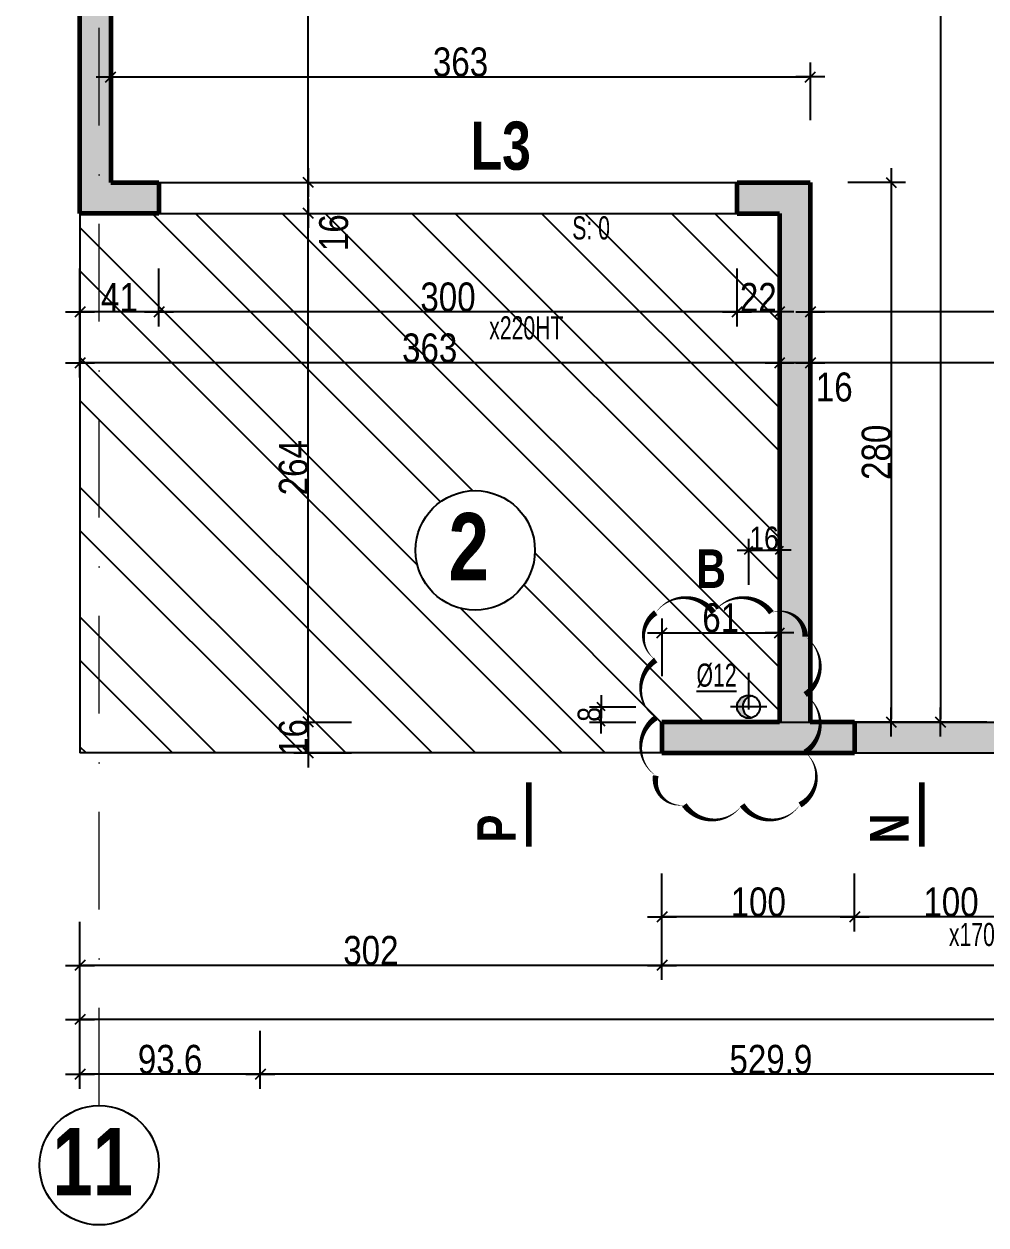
# Model space of a CAD drawing. Header units: millimetres. Extents: x 9051 to 35021, y -32652 to 0.
# Drawn here: x 28946 to 29445, y -32204 to -31581 of the extents above; entities that cross this region are included whole.
import ezdxf
from ezdxf.enums import TextEntityAlignment as Align

# ---------------------------------------------------------------- set-up
doc = ezdxf.new("R2010")
doc.units = ezdxf.units.MM
doc.linetypes.add('CACHEX2', pattern=[19.05, 12.7, -6.35])
doc.linetypes.add('TIRETPTX2', pattern=[50.8, 25.4, -12.7, 0, -12.7])
for name, color, linetype in [('01_cote_gen', 4, 'Continuous'), ('01_linteaux', 2, 'Continuous'), ('01_murs_sup', 2, 'CACHEX2'), ('01_poch_BN', 9, 'Continuous'), ('01_poch_murs', 253, 'Continuous'), ('01_poch_poteaux', 250, 'Continuous'), ('01_resv', 32, 'Continuous'), ('01_texte', 230, 'Continuous'), ('AA_COTES', 2, 'Continuous')]:
    doc.layers.add(name, color=color, linetype=linetype)
doc.layers.add('01_murs_coup', color=5, linetype='Continuous', lineweight=60)
doc.layers.add('01_tram_axes', color=2, linetype='TIRETPTX2', lineweight=9)
doc.styles.add('ARIAL NA', font='ARIALN.TTF')
doc.styles.add('impact', font='impact.ttf')
doc.styles.add('STYLE2', font='ARIALN.TTF')
doc.dimstyles.new('JB50', dxfattribs={"dimscale": 0.1, "dimtxt": 150, "dimasz": 15, "dimexe": 0.1, "dimexo": 0.1, "dimgap": 0.09, "dimtad": 1, "dimdec": 1, "dimdsep": 46, "dimtxsty": 'STYLE2', "dimblk1": 'BOND_G', "dimblk2": 'BOND_D', "dimsah": 1, "dimcen": 1.5, "dimdle": 0.01, "dimse1": 1, "dimse2": 1, "dimclrd": 4, "dimclre": 2, "dimclrt": 6, "dimazin": 2, "dimtfac": 2.333333, "dimtdec": 1, "dimtix": 1, "dimtmove": 2, "dimatfit": 3, "dimldrblk": 'BOND_G', "dimfxl": 1, "dimtolj": 1, "dimtzin": 0, "dimarcsym": 0})
doc.dimstyles.new('JB50res', dxfattribs={"dimscale": 0.1, "dimtxt": 120, "dimasz": 12, "dimexe": 0.1, "dimexo": 0.1, "dimgap": 0.09, "dimtad": 1, "dimdec": 1, "dimdsep": 46, "dimtxsty": 'STYLE2', "dimblk1": 'BOND_G', "dimblk2": 'BOND_D', "dimsah": 1, "dimcen": 1.5, "dimdle": 0.01, "dimse1": 1, "dimse2": 1, "dimclrd": 4, "dimclre": 2, "dimclrt": 6, "dimazin": 2, "dimtfac": 2.333333, "dimtdec": 1, "dimtix": 1, "dimtmove": 2, "dimatfit": 3, "dimldrblk": 'BOND_G', "dimfxl": 1, "dimtolj": 1, "dimtzin": 0, "dimarcsym": 0})

# ---------------------------------------------------------------- blocks, each defined once
blk = doc.blocks.new('BOND_G')
at = {"layer": 'AA_COTES', "color": 0}
for p, q in [((0, -5), (0, 15)), ((5, 0), (-5, 0)), ((1.77, 1.77), (-1.77, -1.77))]:
    blk.add_line(p, q, dxfattribs=at)
blk = doc.blocks.new('BOND_D')
at = {"layer": 'AA_COTES', "color": 0}
for p, q in [((0, 5), (0, -15)), ((5, 0), (-5, 0)), ((-1.77, -1.77), (1.77, 1.77))]:
    blk.add_line(p, q, dxfattribs=at)
blk = doc.blocks.new('*D4275')
at = {"layer": '01_poch_poteaux', "color": 4, "lineweight": -2, "ltscale": 0.1, "transparency": 16777216}
blk.add_line((29245.32, -31942.03), (29245.32, -31936.43), dxfattribs=at)
at = {"layer": 'Defpoints', "color": 0, "ltscale": 0.1, "transparency": 16777216}
for p in [(29245.32, -31935.23), (29281.75, -31935.23), (29281.75, -31943.23)]:
    blk.add_point(p, dxfattribs=at)
at = {"layer": '01_poch_poteaux', "color": 4, "lineweight": -2, "ltscale": 0.1, "transparency": 16777216, "xscale": 1.2, "yscale": 1.2, "zscale": 1.2}
for name, p, rotation in [('BOND_D', (29245.32, -31935.23), 90), ('BOND_G', (29245.32, -31943.23), 270)]:
    blk.add_blockref(name, p, dxfattribs=dict(at, rotation=rotation))
at = {"layer": '01_poch_poteaux', "color": 6, "ltscale": 0.1, "transparency": 16777216, "insert": (29239.19, -31939.23), "char_height": 12, "attachment_point": 5, "rotation": 90, "style": 'STYLE2'}
blk.add_mtext('\\A1;8', dxfattribs=at)
blk = doc.blocks.new('*D3886')
at = {"layer": '01_poch_poteaux', "color": 4, "lineweight": -2, "ltscale": 0.1, "transparency": 16777216}
blk.add_line((29323.04, -31854.05), (29336.64, -31854.05), dxfattribs=at)
at = {"layer": 'Defpoints', "color": 0, "ltscale": 0.1, "transparency": 16777216}
for p in [(29337.84, -31854.05), (29321.84, -31868.46), (29337.84, -31868.46)]:
    blk.add_point(p, dxfattribs=at)
at = {"layer": '01_poch_poteaux', "color": 4, "lineweight": -2, "ltscale": 0.1, "transparency": 16777216, "xscale": 1.2, "yscale": 1.2, "zscale": 1.2, "rotation": 180}
blk.add_blockref('BOND_G', (29321.84, -31854.05), dxfattribs=at)
at = {"layer": '01_poch_poteaux', "color": 4, "lineweight": -2, "ltscale": 0.1, "transparency": 16777216, "xscale": 1.2, "yscale": 1.2, "zscale": 1.2}
blk.add_blockref('BOND_D', (29337.84, -31854.05), dxfattribs=at)
at = {"layer": '01_poch_poteaux', "color": 6, "ltscale": 0.1, "transparency": 16777216, "insert": (29329.84, -31847.92), "char_height": 12, "attachment_point": 5, "style": 'STYLE2'}
blk.add_mtext('\\A1;16', dxfattribs=at)
blk = doc.blocks.new('*D3916')
at = {"layer": '01_cote_gen', "color": 4, "lineweight": -2, "ltscale": 2, "transparency": 16777216}
blk.add_line((30055.34, -32069.46), (29278.34, -32069.46), dxfattribs=at)
at = {"layer": 'Defpoints', "color": 0, "ltscale": 2, "transparency": 16777216}
for p in [(29276.84, -31983.79), (30056.84, -31983.79), (29276.84, -32069.46)]:
    blk.add_point(p, dxfattribs=at)
at = {"layer": '01_cote_gen', "color": 4, "lineweight": -2, "ltscale": 2, "transparency": 16777216, "xscale": 1.5, "yscale": 1.5, "zscale": 1.5, "rotation": 180}
blk.add_blockref('BOND_D', (29276.84, -32069.46), dxfattribs=at)
at = {"layer": '01_cote_gen', "color": 4, "lineweight": -2, "ltscale": 2, "transparency": 16777216, "xscale": 1.5, "yscale": 1.5, "zscale": 1.5}
blk.add_blockref('BOND_G', (30056.84, -32069.46), dxfattribs=at)
at = {"layer": '01_cote_gen', "color": 6, "lineweight": 0, "ltscale": 2, "transparency": 16777216, "insert": (29639.86, -32061.8), "char_height": 15, "attachment_point": 5, "style": 'STYLE2'}
blk.add_mtext('\\A1;780', dxfattribs=at)
blk = doc.blocks.new('*D3917')
at = {"layer": '01_cote_gen', "color": 4, "lineweight": -2, "ltscale": 2, "transparency": 16777216}
blk.add_line((29275.34, -32069.46), (28976.34, -32069.46), dxfattribs=at)
at = {"layer": 'Defpoints', "color": 0, "ltscale": 2, "transparency": 16777216}
for p in [(28974.84, -31983.79), (29276.84, -31983.79), (28974.84, -32069.46)]:
    blk.add_point(p, dxfattribs=at)
at = {"layer": '01_cote_gen', "color": 4, "lineweight": -2, "ltscale": 2, "transparency": 16777216, "xscale": 1.5, "yscale": 1.5, "zscale": 1.5, "rotation": 180}
blk.add_blockref('BOND_D', (28974.84, -32069.46), dxfattribs=at)
at = {"layer": '01_cote_gen', "color": 4, "lineweight": -2, "ltscale": 2, "transparency": 16777216, "xscale": 1.5, "yscale": 1.5, "zscale": 1.5}
blk.add_blockref('BOND_G', (29276.84, -32069.46), dxfattribs=at)
at = {"layer": '01_cote_gen', "color": 6, "lineweight": 0, "ltscale": 2, "transparency": 16777216, "insert": (29125.84, -32061.8), "char_height": 15, "attachment_point": 5, "style": 'STYLE2'}
blk.add_mtext('\\A1;302', dxfattribs=at)
blk = doc.blocks.new('*D3918')
at = {"layer": '01_cote_gen', "color": 4, "lineweight": -2, "ltscale": 2, "transparency": 16777216}
blk.add_line((30357.34, -32097.56), (28976.34, -32097.56), dxfattribs=at)
at = {"layer": 'Defpoints', "color": 0, "ltscale": 2, "transparency": 16777216}
for p in [(28974.84, -32051.46), (30358.84, -32051.46), (28974.84, -32097.56)]:
    blk.add_point(p, dxfattribs=at)
at = {"layer": '01_cote_gen', "color": 4, "lineweight": -2, "ltscale": 2, "transparency": 16777216, "xscale": 1.5, "yscale": 1.5, "zscale": 1.5, "rotation": 180}
blk.add_blockref('BOND_D', (28974.84, -32097.56), dxfattribs=at)
at = {"layer": '01_cote_gen', "color": 4, "lineweight": -2, "ltscale": 2, "transparency": 16777216, "xscale": 1.5, "yscale": 1.5, "zscale": 1.5}
blk.add_blockref('BOND_G', (30358.84, -32097.56), dxfattribs=at)
at = {"layer": '01_cote_gen', "color": 6, "lineweight": 0, "ltscale": 2, "transparency": 16777216, "insert": (29666.84, -32089.9), "char_height": 15, "attachment_point": 5, "style": 'STYLE2'}
blk.add_mtext('\\A1;1384', dxfattribs=at)
blk = doc.blocks.new('*D4297')
at = {"layer": '01_cote_gen', "color": 4, "lineweight": -2, "ltscale": 2, "transparency": 16777216}
blk.add_line((29475.34, -32044.33), (29378.34, -32044.33), dxfattribs=at)
at = {"layer": 'Defpoints', "color": 0, "ltscale": 2, "transparency": 16777216}
for p in [(29376.84, -31959.23), (29476.84, -31959.23), (29376.84, -32044.33)]:
    blk.add_point(p, dxfattribs=at)
at = {"layer": '01_cote_gen', "color": 4, "lineweight": -2, "ltscale": 2, "transparency": 16777216, "xscale": 1.5, "yscale": 1.5, "zscale": 1.5, "rotation": 180}
blk.add_blockref('BOND_D', (29376.84, -32044.33), dxfattribs=at)
at = {"layer": '01_cote_gen', "color": 4, "lineweight": -2, "ltscale": 2, "transparency": 16777216, "xscale": 1.5, "yscale": 1.5, "zscale": 1.5}
blk.add_blockref('BOND_G', (29476.84, -32044.33), dxfattribs=at)
at = {"layer": '01_cote_gen', "color": 6, "lineweight": 0, "ltscale": 2, "transparency": 16777216, "insert": (29426.84, -32036.66), "char_height": 15, "attachment_point": 5, "style": 'STYLE2'}
blk.add_mtext('\\A1;100', dxfattribs=at)
blk = doc.blocks.new('*D4298')
at = {"layer": '01_cote_gen', "color": 4, "lineweight": -2, "ltscale": 2, "transparency": 16777216}
blk.add_line((29375.34, -32044.33), (29278.34, -32044.33), dxfattribs=at)
at = {"layer": 'Defpoints', "color": 0, "ltscale": 2, "transparency": 16777216}
for p in [(29276.84, -31959.23), (29376.84, -31959.23), (29276.84, -32044.33)]:
    blk.add_point(p, dxfattribs=at)
at = {"layer": '01_cote_gen', "color": 4, "lineweight": -2, "ltscale": 2, "transparency": 16777216, "xscale": 1.5, "yscale": 1.5, "zscale": 1.5, "rotation": 180}
blk.add_blockref('BOND_D', (29276.84, -32044.33), dxfattribs=at)
at = {"layer": '01_cote_gen', "color": 4, "lineweight": -2, "ltscale": 2, "transparency": 16777216, "xscale": 1.5, "yscale": 1.5, "zscale": 1.5}
blk.add_blockref('BOND_G', (29376.84, -32044.33), dxfattribs=at)
at = {"layer": '01_cote_gen', "color": 6, "lineweight": 0, "ltscale": 2, "transparency": 16777216, "insert": (29326.84, -32036.66), "char_height": 15, "attachment_point": 5, "style": 'STYLE2'}
blk.add_mtext('\\A1;100', dxfattribs=at)
blk = doc.blocks.new('*D3985')
at = {"layer": '01_cote_gen', "color": 4, "lineweight": -2, "ltscale": 0.1, "transparency": 16777216}
blk.add_line((28732.61, -31677.73), (28732.61, -30882.73), dxfattribs=at)
at = {"layer": 'Defpoints', "color": 0, "ltscale": 0.1, "transparency": 16777216}
for p in [(28732.61, -30881.23), (28950.77, -30881.23), (29083.46, -31679.23)]:
    blk.add_point(p, dxfattribs=at)
at = {"layer": '01_cote_gen', "color": 4, "lineweight": -2, "ltscale": 0.1, "transparency": 16777216, "xscale": 1.5, "yscale": 1.5, "zscale": 1.5}
for name, p, rotation in [('BOND_D', (28732.61, -30881.23), 90), ('BOND_G', (28732.61, -31679.23), 270)]:
    blk.add_blockref(name, p, dxfattribs=dict(at, rotation=rotation))
at = {"layer": '01_cote_gen', "color": 6, "ltscale": 0.1, "transparency": 16777216, "insert": (28724.94, -31280.23), "char_height": 15, "attachment_point": 5, "rotation": 90, "style": 'STYLE2'}
blk.add_mtext('\\A1;798', dxfattribs=at)
blk = doc.blocks.new('*D4042')
at = {"layer": '01_cote_gen', "color": 4, "lineweight": -2, "ltscale": 0.1, "transparency": 16777216}
blk.add_line((29977.34, -31756.86), (29355.34, -31756.86), dxfattribs=at)
at = {"layer": 'Defpoints', "color": 0, "ltscale": 0.1, "transparency": 16777216}
for p in [(29978.84, -31708.42), (29353.84, -31723.13), (29353.84, -31756.86)]:
    blk.add_point(p, dxfattribs=at)
at = {"layer": '01_cote_gen', "color": 4, "lineweight": -2, "ltscale": 0.1, "transparency": 16777216, "xscale": 1.5, "yscale": 1.5, "zscale": 1.5, "rotation": 180}
blk.add_blockref('BOND_D', (29353.84, -31756.86), dxfattribs=at)
at = {"layer": '01_cote_gen', "color": 4, "lineweight": -2, "ltscale": 0.1, "transparency": 16777216, "xscale": 1.5, "yscale": 1.5, "zscale": 1.5}
blk.add_blockref('BOND_G', (29978.84, -31756.86), dxfattribs=at)
at = {"layer": '01_cote_gen', "color": 6, "ltscale": 0.1, "transparency": 16777216, "insert": (29730.37, -31749.19), "char_height": 15, "attachment_point": 5, "style": 'STYLE2'}
blk.add_mtext('\\A1;625', dxfattribs=at)
blk = doc.blocks.new('*D4043')
at = {"layer": '01_cote_gen', "color": 4, "lineweight": -2, "ltscale": 0.1, "transparency": 16777216}
blk.add_line((29352.34, -31756.86), (29339.34, -31756.86), dxfattribs=at)
at = {"layer": 'Defpoints', "color": 0, "ltscale": 0.1, "transparency": 16777216}
for p in [(29337.84, -31721.79), (29353.84, -31721.79), (29337.84, -31756.86)]:
    blk.add_point(p, dxfattribs=at)
at = {"layer": '01_cote_gen', "color": 4, "lineweight": -2, "ltscale": 0.1, "transparency": 16777216, "xscale": 1.5, "yscale": 1.5, "zscale": 1.5, "rotation": 180}
blk.add_blockref('BOND_D', (29337.84, -31756.86), dxfattribs=at)
at = {"layer": '01_cote_gen', "color": 4, "lineweight": -2, "ltscale": 0.1, "transparency": 16777216, "xscale": 1.5, "yscale": 1.5, "zscale": 1.5}
blk.add_blockref('BOND_G', (29353.84, -31756.86), dxfattribs=at)
at = {"layer": '01_cote_gen', "color": 6, "ltscale": 0.1, "transparency": 16777216, "insert": (29366.26, -31769.45), "char_height": 15, "attachment_point": 5, "style": 'STYLE2'}
blk.add_mtext('\\A1;16', dxfattribs=at)
blk = doc.blocks.new('*D4044')
at = {"layer": '01_cote_gen', "color": 4, "lineweight": -2, "ltscale": 0.1, "transparency": 16777216}
blk.add_line((29336.34, -31730.4), (29317.34, -31730.4), dxfattribs=at)
at = {"layer": 'Defpoints', "color": 0, "ltscale": 0.1, "transparency": 16777216}
for p in [(29315.84, -31652.77), (29337.84, -31652.77), (29315.84, -31730.4)]:
    blk.add_point(p, dxfattribs=at)
at = {"layer": '01_cote_gen', "color": 4, "lineweight": -2, "ltscale": 0.1, "transparency": 16777216, "xscale": 1.5, "yscale": 1.5, "zscale": 1.5, "rotation": 180}
blk.add_blockref('BOND_D', (29315.84, -31730.4), dxfattribs=at)
at = {"layer": '01_cote_gen', "color": 4, "lineweight": -2, "ltscale": 0.1, "transparency": 16777216, "xscale": 1.5, "yscale": 1.5, "zscale": 1.5}
blk.add_blockref('BOND_G', (29337.84, -31730.4), dxfattribs=at)
at = {"layer": '01_cote_gen', "color": 6, "ltscale": 0.1, "transparency": 16777216, "insert": (29326.84, -31722.86), "char_height": 15, "attachment_point": 5, "style": 'STYLE2'}
blk.add_mtext('\\A1;22', dxfattribs=at)
blk = doc.blocks.new('*D4045')
at = {"layer": '01_cote_gen', "color": 4, "lineweight": -2, "ltscale": 0.1, "transparency": 16777216}
blk.add_line((29314.34, -31730.4), (29017.34, -31730.4), dxfattribs=at)
at = {"layer": 'Defpoints', "color": 0, "ltscale": 0.1, "transparency": 16777216}
for p in [(29015.84, -31652.77), (29315.84, -31652.77), (29015.84, -31730.4)]:
    blk.add_point(p, dxfattribs=at)
at = {"layer": '01_cote_gen', "color": 4, "lineweight": -2, "ltscale": 0.1, "transparency": 16777216, "xscale": 1.5, "yscale": 1.5, "zscale": 1.5, "rotation": 180}
blk.add_blockref('BOND_D', (29015.84, -31730.4), dxfattribs=at)
at = {"layer": '01_cote_gen', "color": 4, "lineweight": -2, "ltscale": 0.1, "transparency": 16777216, "xscale": 1.5, "yscale": 1.5, "zscale": 1.5}
blk.add_blockref('BOND_G', (29315.84, -31730.4), dxfattribs=at)
at = {"layer": '01_cote_gen', "color": 6, "ltscale": 0.1, "transparency": 16777216, "insert": (29165.84, -31722.73), "char_height": 15, "attachment_point": 5, "style": 'STYLE2'}
blk.add_mtext('\\A1;300', dxfattribs=at)
blk = doc.blocks.new('*D4046')
at = {"layer": '01_cote_gen', "color": 4, "lineweight": -2, "ltscale": 0.1, "transparency": 16777216}
blk.add_line((29014.34, -31730.4), (28976.34, -31730.4), dxfattribs=at)
at = {"layer": 'Defpoints', "color": 0, "ltscale": 0.1, "transparency": 16777216}
for p in [(29015.84, -31652.77), (28974.84, -31669.37), (28974.84, -31730.4)]:
    blk.add_point(p, dxfattribs=at)
at = {"layer": '01_cote_gen', "color": 4, "lineweight": -2, "ltscale": 0.1, "transparency": 16777216, "xscale": 1.5, "yscale": 1.5, "zscale": 1.5, "rotation": 180}
blk.add_blockref('BOND_D', (28974.84, -31730.4), dxfattribs=at)
at = {"layer": '01_cote_gen', "color": 4, "lineweight": -2, "ltscale": 0.1, "transparency": 16777216, "xscale": 1.5, "yscale": 1.5, "zscale": 1.5}
blk.add_blockref('BOND_G', (29015.84, -31730.4), dxfattribs=at)
at = {"layer": '01_cote_gen', "color": 6, "ltscale": 0.1, "transparency": 16777216, "insert": (28995.34, -31722.86), "char_height": 15, "attachment_point": 5, "style": 'STYLE2'}
blk.add_mtext('\\A1;41', dxfattribs=at)
blk = doc.blocks.new('*D4047')
at = {"layer": '01_cote_gen', "color": 4, "lineweight": -2, "ltscale": 0.1, "transparency": 16777216}
blk.add_line((29336.34, -31756.86), (28976.34, -31756.86), dxfattribs=at)
at = {"layer": 'Defpoints', "color": 0, "ltscale": 0.1, "transparency": 16777216}
for p in [(28974.84, -31749.36), (29337.84, -31749.36), (28974.84, -31756.86)]:
    blk.add_point(p, dxfattribs=at)
at = {"layer": '01_cote_gen', "color": 4, "lineweight": -2, "ltscale": 0.1, "transparency": 16777216, "xscale": 1.5, "yscale": 1.5, "zscale": 1.5, "rotation": 180}
blk.add_blockref('BOND_D', (28974.84, -31756.86), dxfattribs=at)
at = {"layer": '01_cote_gen', "color": 4, "lineweight": -2, "ltscale": 0.1, "transparency": 16777216, "xscale": 1.5, "yscale": 1.5, "zscale": 1.5}
blk.add_blockref('BOND_G', (29337.84, -31756.86), dxfattribs=at)
at = {"layer": '01_cote_gen', "color": 6, "ltscale": 0.1, "transparency": 16777216, "insert": (29156.34, -31749.19), "char_height": 15, "attachment_point": 5, "style": 'STYLE2'}
blk.add_mtext('\\A1;363', dxfattribs=at)
blk = doc.blocks.new('*D4049')
at = {"layer": '01_cote_gen', "color": 4, "lineweight": -2, "ltscale": 0.1, "transparency": 16777216}
blk.add_line((29737.34, -31730.4), (29355.34, -31730.4), dxfattribs=at)
at = {"layer": 'Defpoints', "color": 0, "ltscale": 0.1, "transparency": 16777216}
for p in [(29738.84, -31679.23), (29353.84, -31692.23), (29353.84, -31730.4)]:
    blk.add_point(p, dxfattribs=at)
at = {"layer": '01_cote_gen', "color": 4, "lineweight": -2, "ltscale": 0.1, "transparency": 16777216, "xscale": 1.5, "yscale": 1.5, "zscale": 1.5, "rotation": 180}
blk.add_blockref('BOND_D', (29353.84, -31730.4), dxfattribs=at)
at = {"layer": '01_cote_gen', "color": 4, "lineweight": -2, "ltscale": 0.1, "transparency": 16777216, "xscale": 1.5, "yscale": 1.5, "zscale": 1.5}
blk.add_blockref('BOND_G', (29738.84, -31730.4), dxfattribs=at)
at = {"layer": '01_cote_gen', "color": 6, "ltscale": 0.1, "transparency": 16777216, "insert": (29546.34, -31722.73), "char_height": 15, "attachment_point": 5, "style": 'STYLE2'}
blk.add_mtext('\\A1;385', dxfattribs=at)
blk = doc.blocks.new('*D4050')
at = {"layer": '01_cote_gen', "color": 4, "lineweight": -2, "ltscale": 0.1, "transparency": 16777216}
blk.add_line((29278.34, -31896.89), (29336.34, -31896.89), dxfattribs=at)
at = {"layer": 'Defpoints', "color": 0, "ltscale": 0.1, "transparency": 16777216}
for p in [(29337.84, -31896.89), (29337.84, -31908.42), (29276.84, -31943.23)]:
    blk.add_point(p, dxfattribs=at)
at = {"layer": '01_cote_gen', "color": 4, "lineweight": -2, "ltscale": 0.1, "transparency": 16777216, "xscale": 1.5, "yscale": 1.5, "zscale": 1.5, "rotation": 180}
blk.add_blockref('BOND_G', (29276.84, -31896.89), dxfattribs=at)
at = {"layer": '01_cote_gen', "color": 4, "lineweight": -2, "ltscale": 0.1, "transparency": 16777216, "xscale": 1.5, "yscale": 1.5, "zscale": 1.5}
blk.add_blockref('BOND_D', (29337.84, -31896.89), dxfattribs=at)
at = {"layer": '01_cote_gen', "color": 6, "ltscale": 0.1, "transparency": 16777216, "insert": (29307.34, -31889.23), "char_height": 15, "attachment_point": 5, "style": 'STYLE2'}
blk.add_mtext('\\A1;61', dxfattribs=at)
blk = doc.blocks.new('*D4052')
at = {"layer": '01_cote_gen', "color": 4, "lineweight": -2, "ltscale": 0.1, "transparency": 16777216}
blk.add_line((29093.35, -31677.73), (29093.35, -31664.73), dxfattribs=at)
at = {"layer": 'Defpoints', "color": 0, "ltscale": 0.1, "transparency": 16777216}
for p in [(29093.35, -31663.23), (29095.62, -31663.23), (29095.62, -31679.23)]:
    blk.add_point(p, dxfattribs=at)
at = {"layer": '01_cote_gen', "color": 4, "lineweight": -2, "ltscale": 0.1, "transparency": 16777216, "xscale": 1.5, "yscale": 1.5, "zscale": 1.5}
for name, p, rotation in [('BOND_D', (29093.35, -31663.23), 90), ('BOND_G', (29093.35, -31679.23), 270)]:
    blk.add_blockref(name, p, dxfattribs=dict(at, rotation=rotation))
at = {"layer": '01_cote_gen', "color": 6, "ltscale": 0.1, "transparency": 16777216, "insert": (29106.59, -31689.27), "char_height": 15, "attachment_point": 5, "rotation": 90, "style": 'STYLE2'}
blk.add_mtext('\\A1;16', dxfattribs=at)
blk = doc.blocks.new('*D4053')
at = {"layer": '01_cote_gen', "color": 4, "lineweight": -2, "ltscale": 0.1, "transparency": 16777216}
blk.add_line((29093.35, -31661.73), (29093.35, -30908.73), dxfattribs=at)
at = {"layer": 'Defpoints', "color": 0, "ltscale": 0.1, "transparency": 16777216}
for p in [(29093.35, -30907.23), (29159.24, -30907.23), (29100.85, -31663.23)]:
    blk.add_point(p, dxfattribs=at)
at = {"layer": '01_cote_gen', "color": 4, "lineweight": -2, "ltscale": 0.1, "transparency": 16777216, "xscale": 1.5, "yscale": 1.5, "zscale": 1.5}
for name, p, rotation in [('BOND_D', (29093.35, -30907.23), 90), ('BOND_G', (29093.35, -31663.23), 270)]:
    blk.add_blockref(name, p, dxfattribs=dict(at, rotation=rotation))
at = {"layer": '01_cote_gen', "color": 6, "ltscale": 0.1, "transparency": 16777216, "insert": (29085.68, -31285.23), "char_height": 15, "attachment_point": 5, "rotation": 90, "style": 'STYLE2'}
blk.add_mtext('\\A1;756', dxfattribs=at)
blk = doc.blocks.new('*D4058')
at = {"layer": '01_cote_gen', "color": 4, "lineweight": -2, "ltscale": 0.1, "transparency": 16777216}
blk.add_line((28992.34, -31608.43), (29352.34, -31608.43), dxfattribs=at)
at = {"layer": 'Defpoints', "color": 0, "ltscale": 0.1, "transparency": 16777216}
for p in [(29353.84, -31608.43), (28990.84, -31610.45), (29353.84, -31663.23)]:
    blk.add_point(p, dxfattribs=at)
at = {"layer": '01_cote_gen', "color": 4, "lineweight": -2, "ltscale": 0.1, "transparency": 16777216, "xscale": 1.5, "yscale": 1.5, "zscale": 1.5, "rotation": 180}
blk.add_blockref('BOND_G', (28990.84, -31608.43), dxfattribs=at)
at = {"layer": '01_cote_gen', "color": 4, "lineweight": -2, "ltscale": 0.1, "transparency": 16777216, "xscale": 1.5, "yscale": 1.5, "zscale": 1.5}
blk.add_blockref('BOND_D', (29353.84, -31608.43), dxfattribs=at)
at = {"layer": '01_cote_gen', "color": 6, "ltscale": 0.1, "transparency": 16777216, "insert": (29172.34, -31600.76), "char_height": 15, "attachment_point": 5, "style": 'STYLE2'}
blk.add_mtext('\\A1;363', dxfattribs=at)
blk = doc.blocks.new('*D4059')
at = {"layer": '01_cote_gen', "color": 4, "lineweight": -2, "ltscale": 0.1, "transparency": 16777216}
blk.add_line((29395.8, -31664.73), (29395.8, -31941.73), dxfattribs=at)
at = {"layer": 'Defpoints', "color": 0, "ltscale": 0.1, "transparency": 16777216}
for p in [(29340.66, -31663.23), (29363.65, -31943.23), (29395.8, -31943.23)]:
    blk.add_point(p, dxfattribs=at)
at = {"layer": '01_cote_gen', "color": 4, "lineweight": -2, "ltscale": 0.1, "transparency": 16777216, "xscale": 1.5, "yscale": 1.5, "zscale": 1.5}
for name, p, rotation in [('BOND_G', (29395.8, -31663.23), 90), ('BOND_D', (29395.8, -31943.23), 270)]:
    blk.add_blockref(name, p, dxfattribs=dict(at, rotation=rotation))
at = {"layer": '01_cote_gen', "color": 6, "ltscale": 0.1, "transparency": 16777216, "insert": (29388.13, -31803.23), "char_height": 15, "attachment_point": 5, "rotation": 90, "style": 'STYLE2'}
blk.add_mtext('\\A1;280', dxfattribs=at)
blk = doc.blocks.new('*D4060')
at = {"layer": '01_cote_gen', "color": 4, "lineweight": -2, "ltscale": 0.1, "transparency": 16777216}
blk.add_line((29421.36, -30908.73), (29421.36, -31941.73), dxfattribs=at)
at = {"layer": 'Defpoints', "color": 0, "ltscale": 0.1, "transparency": 16777216}
for p in [(29419.47, -30907.23), (29421.36, -31943.23), (29444.38, -31943.23)]:
    blk.add_point(p, dxfattribs=at)
at = {"layer": '01_cote_gen', "color": 4, "lineweight": -2, "ltscale": 0.1, "transparency": 16777216, "xscale": 1.5, "yscale": 1.5, "zscale": 1.5}
for name, p, rotation in [('BOND_G', (29421.36, -30907.23), 90), ('BOND_D', (29421.36, -31943.23), 270)]:
    blk.add_blockref(name, p, dxfattribs=dict(at, rotation=rotation))
at = {"layer": '01_cote_gen', "color": 6, "ltscale": 0.1, "transparency": 16777216, "insert": (29413.69, -31425.23), "char_height": 15, "attachment_point": 5, "rotation": 90, "style": 'STYLE2'}
blk.add_mtext('\\A1;1036', dxfattribs=at)
blk = doc.blocks.new('*D4077')
at = {"layer": '01_cote_gen', "color": 4, "lineweight": -2, "ltscale": 0.1, "transparency": 16777216}
for p, q in [((29093.35, -31941.73), (29093.35, -31940.23)), ((29093.35, -31943.23), (29093.35, -31959.23)), ((29093.35, -31960.73), (29093.35, -31962.23))]:
    blk.add_line(p, q, dxfattribs=at)
at = {"layer": 'Defpoints', "color": 0, "ltscale": 0.1, "transparency": 16777216}
for p in [(29276.84, -31943.23), (29093.35, -31959.23), (29264.25, -31959.23)]:
    blk.add_point(p, dxfattribs=at)
at = {"layer": '01_cote_gen', "color": 4, "lineweight": -2, "ltscale": 0.1, "transparency": 16777216, "xscale": 1.5, "yscale": 1.5, "zscale": 1.5}
for name, p, rotation in [('BOND_G', (29093.35, -31943.23), 270), ('BOND_D', (29093.35, -31959.23), 90)]:
    blk.add_blockref(name, p, dxfattribs=dict(at, rotation=rotation))
at = {"layer": '01_cote_gen', "color": 6, "ltscale": 0.1, "transparency": 16777216, "insert": (29085.68, -31951.23), "char_height": 15, "attachment_point": 5, "rotation": 90, "style": 'STYLE2'}
blk.add_mtext('\\A1;16', dxfattribs=at)
blk = doc.blocks.new('*D4078')
at = {"layer": '01_cote_gen', "color": 4, "lineweight": -2, "ltscale": 0.1, "transparency": 16777216}
blk.add_line((29093.35, -31941.73), (29093.35, -31680.73), dxfattribs=at)
at = {"layer": 'Defpoints', "color": 0, "ltscale": 0.1, "transparency": 16777216}
for p in [(29093.35, -31679.23), (29115.85, -31679.23), (29115.85, -31943.23)]:
    blk.add_point(p, dxfattribs=at)
at = {"layer": '01_cote_gen', "color": 4, "lineweight": -2, "ltscale": 0.1, "transparency": 16777216, "xscale": 1.5, "yscale": 1.5, "zscale": 1.5}
for name, p, rotation in [('BOND_D', (29093.35, -31679.23), 90), ('BOND_G', (29093.35, -31943.23), 270)]:
    blk.add_blockref(name, p, dxfattribs=dict(at, rotation=rotation))
at = {"layer": '01_cote_gen', "color": 6, "ltscale": 0.1, "transparency": 16777216, "insert": (29085.68, -31811.23), "char_height": 15, "attachment_point": 5, "rotation": 90, "style": 'STYLE2'}
blk.add_mtext('\\A1;264', dxfattribs=at)
blk = doc.blocks.new('*D4133')
at = {"layer": '01_cote_gen', "color": 4, "lineweight": -2, "ltscale": 0.1, "transparency": 16777216}
blk.add_line((29596.84, -32126.01), (29069.94, -32126.01), dxfattribs=at)
at = {"layer": 'Defpoints', "color": 0, "ltscale": 0.1, "transparency": 16777216}
for p in [(29068.44, -32085.9), (29068.44, -32126.01), (29598.34, -32125.98)]:
    blk.add_point(p, dxfattribs=at)
at = {"layer": '01_cote_gen', "color": 4, "lineweight": -2, "ltscale": 0.1, "transparency": 16777216, "xscale": 1.5, "yscale": 1.5, "zscale": 1.5, "rotation": 180}
blk.add_blockref('BOND_D', (29068.44, -32126.01), dxfattribs=at)
at = {"layer": '01_cote_gen', "color": 4, "lineweight": -2, "ltscale": 0.1, "transparency": 16777216, "xscale": 1.5, "yscale": 1.5, "zscale": 1.5}
blk.add_blockref('BOND_G', (29598.34, -32126.01), dxfattribs=at)
at = {"layer": '01_cote_gen', "color": 6, "ltscale": 0.1, "transparency": 16777216, "insert": (29333.39, -32118.34), "char_height": 15, "attachment_point": 5, "style": 'STYLE2'}
blk.add_mtext('\\A1;529.9', dxfattribs=at)
blk = doc.blocks.new('*D4134')
at = {"layer": '01_cote_gen', "color": 4, "lineweight": -2, "ltscale": 0.1, "transparency": 16777216}
blk.add_line((29066.94, -32126.01), (28976.34, -32126.01), dxfattribs=at)
at = {"layer": 'Defpoints', "color": 0, "ltscale": 0.1, "transparency": 16777216}
for p in [(28974.84, -32105.06), (29068.44, -32110.02), (28974.84, -32126.01)]:
    blk.add_point(p, dxfattribs=at)
at = {"layer": '01_cote_gen', "color": 4, "lineweight": -2, "ltscale": 0.1, "transparency": 16777216, "xscale": 1.5, "yscale": 1.5, "zscale": 1.5, "rotation": 180}
blk.add_blockref('BOND_D', (28974.84, -32126.01), dxfattribs=at)
at = {"layer": '01_cote_gen', "color": 4, "lineweight": -2, "ltscale": 0.1, "transparency": 16777216, "xscale": 1.5, "yscale": 1.5, "zscale": 1.5}
blk.add_blockref('BOND_G', (29068.44, -32126.01), dxfattribs=at)
at = {"layer": '01_cote_gen', "color": 6, "ltscale": 0.1, "transparency": 16777216, "insert": (29021.64, -32118.34), "char_height": 15, "attachment_point": 5, "style": 'STYLE2'}
blk.add_mtext('\\A1;93.6', dxfattribs=at)

msp = doc.modelspace()

# ---------------------------------------------------------------- hatches: boundary and pattern name
at = {"layer": '01_murs_sup', "ltscale": 0.1}
h = msp.add_hatch(dxfattribs=at)
h.set_pattern_fill('DASH', color=256, scale=2.5, angle=135)
h.set_pattern_definition([(135, (1661.767, 4701.774), (-11.2253202, 9e-16), [7.9375, -7.9375])])
h.paths.add_polyline_path([(28990.84, -30095.23), (29590.84, -30095.23), (29590.84, -30501.22), (29608.84, -30501.22), (29608.84, -30013.24), (29590.84, -30013.24), (29590.84, -30077.23), (28990.84, -30077.23), (28990.84, -29822.23), (28974.84, -29822.23), (28974.84, -30222.23), (28990.84, -30222.23)])
h.paths.add_polyline_path([(28990.84, -30322.23), (28974.84, -30322.23), (28974.84, -30527.23), (28990.84, -30527.23)])
h.paths.add_polyline_path([(28990.87, -30907.23), (29590.87, -30907.23), (29590.84, -31112.23), (29631.84, -31112.23), (29631.84, -31094.23), (29608.84, -31094.23), (29608.84, -30603.22), (29590.84, -30603.22), (29590.87, -30889.23), (28990.87, -30889.23), (28990.84, -30827.23), (28974.84, -30827.23), (28974.84, -31118.23), (28990.84, -31118.23)])
h.paths.add_polyline_path([(28990.84, -31218.23), (28974.84, -31218.23), (28974.84, -31423.23), (28990.84, -31423.23)])
h.paths.add_polyline_path([(29015.84, -31663.23), (28990.84, -31663.23), (28990.84, -31523.23), (28974.84, -31523.23), (28974.84, -31679.23), (29015.84, -31679.23)])
h.paths.add_polyline_path([(29353.84, -31663.23), (29315.84, -31663.23), (29315.84, -31679.23), (29337.84, -31679.23), (29337.84, -31943.23), (29276.84, -31943.23), (29276.84, -31959.23), (30056.84, -31959.23), (30056.84, -31943.23), (29994.84, -31943.23), (29994.84, -31679.23), (30012.84, -31679.23), (30012.84, -31663.23), (29756.84, -31663.23), (29756.84, -30894.21), (29738.84, -30894.21), (29738.84, -31094.23), (29733.84, -31094.23), (29733.84, -31112.23), (29738.84, -31112.23), (29738.84, -31503.22), (29507.84, -31503.22), (29507.84, -31521.22), (29738.84, -31521.22), (29738.84, -31679.23), (29978.84, -31679.23), (29978.84, -31943.23), (29353.84, -31943.23)])
at = {"layer": '01_poch_murs', "ltscale": 0.1}
h = msp.add_hatch(color=256, dxfattribs=at)
h.dxf.hatch_style = 1
h.paths.add_polyline_path([(30358.84, -31117.23), (30342.84, -31117.23), (30342.84, -31317.23), (30358.84, -31317.23)])
h.paths.add_polyline_path([(30358.84, -31417.23), (30342.84, -31417.23), (30342.84, -31663.23), (30312.84, -31663.23), (30312.84, -31679.23), (30358.84, -31679.23)])
h.paths.add_polyline_path([(29623.84, -31943.23), (29476.84, -31943.23)])
h.paths.add_polyline_path([(29376.84, -31943.23), (29353.84, -31943.23), (29353.84, -31663.23), (29315.84, -31663.23), (29315.84, -31679.23), (29337.84, -31679.23), (29337.84, -31943.23), (29276.84, -31943.23), (29276.84, -31943.23), (29376.84, -31943.23)])
h.paths.add_polyline_path([(29015.84, -31663.23), (28990.84, -31663.23), (28990.84, -31523.23), (28974.84, -31523.23), (28974.84, -31679.23), (29015.84, -31679.23)])
h.paths.add_polyline_path([(28990.84, -31218.23), (28974.84, -31218.23), (28974.84, -31423.23), (28990.84, -31423.23)])
h.paths.add_polyline_path([(28990.84, -30322.23), (28974.84, -30322.23), (28974.84, -30527.23), (28990.84, -30527.23)])
h = msp.add_hatch(dxfattribs=at)
h.set_pattern_fill('ANSI32', color=256, scale=5, angle=90)
h.set_pattern_definition([(135, (9050.62, -5453.817), (-33.67596, -33.67596), []), (135, (9050.62, -5431.367), (-33.67596, -33.67596), [])])
h.paths.add_polyline_path([(29337.84, -31679.23), (29315.84, -31679.23), (29068.44, -31679.23), (29068.44, -31959.23), (29276.84, -31959.23), (29276.84, -31943.23), (29337.84, -31943.23)])
h.paths.add_polyline_path([(29210.94, -31854.11, -1), (29148.98, -31854.11, -1)], flags=16)
h.paths.add_polyline_path([(29068.44, -31679.23), (29015.84, -31679.23), (28974.84, -31679.23), (28974.84, -31959.23), (29068.44, -31959.23)])
h.paths.add_polyline_path([(29156.81, -31878.48), (29196.43, -31878.48), (29196.43, -31825.98), (29156.81, -31825.98)], flags=24)
h.paths.add_polyline_path([(29287.48, -31696.09), (29313.25, -31696.09), (29313.25, -31677.46), (29287.48, -31677.46)], flags=9)
h.paths.add_polyline_path([(29184.15, -31747.91), (29228.78, -31747.91), (29228.78, -31729.52), (29184.15, -31729.52)], flags=24)
at = {"layer": '01_poch_poteaux', "ltscale": 0.1}
h = msp.add_hatch(color=256, dxfattribs=at)
h.dxf.hatch_style = 1
h.paths.add_polyline_path([(29376.84, -31943.23), (29353.84, -31943.23), (29337.84, -31943.23), (29276.84, -31943.23), (29276.84, -31959.23), (29376.84, -31959.23)])
h.paths.add_polyline_path([(29623.84, -31943.23), (29476.84, -31943.23), (29476.84, -31959.23), (29623.84, -31959.23)])
h.paths.add_polyline_path([(30056.84, -31943.23), (29994.84, -31943.23), (29978.84, -31943.23), (29723.84, -31943.23), (29723.84, -31959.23), (30056.84, -31959.23)])
at = {"layer": '01_resv'}
h = msp.add_hatch(color=256, dxfattribs=at)
h.dxf.hatch_style = 1
h.paths.add_polyline_path([(29324.08, -31929.66, 0.095857), (29321.84, -31929.23), (29321.84, -31930.26, -0.104121)])
h.paths.add_polyline_path([(29318.76, -31935.23), (29315.84, -31935.23, 0.414213), (29321.84, -31941.23), (29321.84, -31940.3, -0.28522)])
h.paths.add_polyline_path([(29321.84, -31940.3), (29321.84, -31941.23, 0.086594), (29323.88, -31940.88, -0.094843)])
h = msp.add_hatch(color=256, dxfattribs=at)
h.dxf.hatch_style = 1
h.paths.add_polyline_path([(29324.08, -31929.66, 0.531161), (29315.84, -31935.23, 0.519439), (29323.88, -31940.88, -0.93132)])

# ---------------------------------------------------------------- linework, layer by layer
at = {"layer": '01_linteaux', "ltscale": 0.1}
for p, q in [((29015.84, -31663.23), (29315.84, -31663.23)), ((28974.84, -31679.23), (28974.84, -31959.23)), ((29015.84, -31679.23), (29315.84, -31679.23)), ((29376.84, -31943.23), (29476.84, -31943.23)), ((29276.84, -31959.23), (28974.84, -31959.23)), ((29376.84, -31959.23), (29476.84, -31959.23))]:
    msp.add_line(p, q, dxfattribs=at)
at = {"layer": '01_murs_coup'}
for p, q in [((28974.84, -31679.23), (28974.84, -31523.23)), ((28990.84, -31523.23), (28990.84, -31663.23)), ((28990.84, -31663.23), (29015.84, -31663.23)), ((29015.84, -31663.23), (29015.84, -31679.23)), ((29315.84, -31679.23), (29315.84, -31663.23)), ((29315.84, -31663.23), (29353.84, -31663.23)), ((29353.84, -31663.23), (29353.84, -31943.23)), ((29015.84, -31679.23), (28974.84, -31679.23)), ((29315.84, -31679.23), (29337.84, -31679.23)), ((29337.84, -31679.23), (29337.84, -31943.23)), ((29337.84, -31943.23), (29276.84, -31943.23)), ((29276.84, -31943.23), (29276.84, -31959.23)), ((29376.84, -31943.23), (29353.84, -31943.23)), ((29376.84, -31943.23), (29376.84, -31959.23)), ((29276.84, -31959.23), (29376.84, -31959.23))]:
    msp.add_line(p, q, dxfattribs=at)
at = {"layer": '01_murs_sup', "ltscale": 2}
for p, q in [((28974.84, -31679.23), (28974.84, -31523.23)), ((28990.84, -31523.23), (28990.84, -31663.23)), ((28990.84, -31663.23), (29015.84, -31663.23)), ((29015.84, -31663.23), (29015.84, -31679.23)), ((29315.84, -31679.23), (29315.84, -31663.23)), ((29315.84, -31663.23), (29353.84, -31663.23)), ((29353.84, -31663.23), (29353.84, -31943.23)), ((29015.84, -31679.23), (28974.84, -31679.23)), ((29315.84, -31679.23), (29337.84, -31679.23)), ((29337.84, -31679.23), (29337.84, -31943.23)), ((29337.84, -31943.23), (29276.84, -31943.23)), ((29276.84, -31943.23), (29276.84, -31959.23)), ((29978.84, -31943.23), (29353.84, -31943.23)), ((29276.84, -31959.23), (30056.84, -31959.23))]:
    msp.add_line(p, q, dxfattribs=at)
at = {"layer": '01_poch_BN', "ltscale": 0.1}
msp.add_line((29337.84, -31943.23), (29353.84, -31943.23), dxfattribs=at)
at = {"layer": '01_resv'}
for p, q in [((29321.84, -31917.74), (29321.84, -31936.73)), ((29331.34, -31935.23), (29312.35, -31935.23))]:
    msp.add_line(p, q, dxfattribs=at)
msp.add_circle((29321.84, -31935.23), 6, dxfattribs=at)
msp.add_arc((29324.38, -31935.28), 5.62, 93.02053, 264.87396, dxfattribs=at)
at = {"layer": '01_texte'}
msp.add_lwpolyline([(29273.64, -31886.45, 0, 3, -0.520567), (29303.64, -31886.45, 0, 3, -0.520567), (29333.64, -31886.45, 0, 3, -0.520567), (29351.17, -31898.92, 0, 3, -0.520567), (29351.17, -31928.92, 0, 3, -0.520567), (29351.17, -31958.92, 0, 3, -0.520567), (29348.47, -31986.21, 0, 3, -0.520567), (29318.47, -31986.21, 0, 3, -0.520567), (29288.47, -31986.21, 0, 3, -0.520567), (29273.64, -31971.04, 0, 3, -0.520567), (29273.64, -31941.04, 0, 3, -0.520567), (29273.64, -31911.04, 0, 3, -0.520567)], format="xyseb", close=True, dxfattribs=at)
at = {"layer": '01_texte', "const_width": 3}
for points in [[(29207.76, -32007.89), (29207.76, -31974.51)], [(29411.67, -32007.89), (29411.67, -31974.51)]]:
    msp.add_lwpolyline(points, dxfattribs=at)
at = {"layer": '01_texte'}
for centre in [(29179.96, -31854.11), (28984.84, -32173.21)]:
    msp.add_circle(centre, 30.98, dxfattribs=at)
at = {"layer": '01_tram_axes', "color": 253, "ltscale": 2}
msp.add_line((28984.84, -32142.23), (28984.84, -28568.65), dxfattribs=at)

# ---------------------------------------------------------------- texts
at = {"layer": '01_texte', "style": 'impact'}
msp.add_text('L3', height=25, dxfattribs=at).set_placement((29193.18, -31664.09), align=Align.BOTTOM_CENTER)
at = {"layer": '01_texte', "style": 'ARIAL NA', "width": 0.8}
for s, p in [('S: 0', (29230.32, -31692.78)), ('x220HT', (29187.22, -31744.64)), ('%%U%%C12', (29294.79, -31924.85)), ('x170HT', (29425.76, -32059.43))]:
    msp.add_text(s, height=12, dxfattribs=at).set_placement(p)
at = {"layer": '01_texte', "style": 'impact'}
for s, p in [('2', (29176.62, -31852.23)), ('11', (28981.5, -32171.33))]:
    msp.add_text(s, height=35, dxfattribs=at).set_placement(p, align=Align.MIDDLE_CENTER)
msp.add_text('B', height=20, dxfattribs=at).set_placement((29302.34, -31863.62), align=Align.MIDDLE)
for s, p in [('P', (29190.98, -31998.44)), ('N', (29394.89, -31998.44))]:
    msp.add_text(s, height=20, rotation=90, dxfattribs=at).set_placement(p, align=Align.MIDDLE)

# ---------------------------------------------------------------- dimensions: what is measured, and where the dimension line sits
at = {"layer": '01_cote_gen', "ltscale": 0.1}
for base, p1, p2, picture, middle in [((28732.61, -30881.23), (29083.46, -31679.23), (28950.77, -30881.23), '*D3985', (28724.94, -31280.23)), ((29093.35, -30907.23), (29100.85, -31663.23), (29159.24, -30907.23), '*D4053', (29085.68, -31285.23)), ((29421.36, -31943.23), (29419.47, -30907.23), (29444.38, -31943.23), '*D4060', (29413.69, -31425.23)), ((29395.8, -31943.23), (29340.66, -31663.23), (29363.65, -31943.23), '*D4059', (29388.13, -31803.23)), ((29093.35, -31679.23), (29115.85, -31943.23), (29115.85, -31679.23), '*D4078', (29085.68, -31811.23)), ((29093.35, -31959.23), (29276.84, -31943.23), (29264.25, -31959.23), '*D4077', (29085.68, -31951.23))]:
    dim = msp.add_linear_dim(base=base, p1=p1, p2=p2, angle=90, dimstyle='JB50', dxfattribs=at)
    dim.commit()
    dim.dimension.update_dxf_attribs({"geometry": picture, "text_midpoint": middle})
for base, p1, p2, picture, middle in [((29353.84, -31608.43), (28990.84, -31610.45), (29353.84, -31663.23), '*D4058', (29172.34, -31600.76)), ((28974.84, -31730.4), (29015.84, -31652.77), (28974.84, -31669.37), '*D4046', (28995.34, -31722.86)), ((29015.84, -31730.4), (29315.84, -31652.77), (29015.84, -31652.77), '*D4045', (29165.84, -31722.73)), ((29315.84, -31730.4), (29337.84, -31652.77), (29315.84, -31652.77), '*D4044', (29326.84, -31722.86)), ((29353.84, -31730.4), (29738.84, -31679.23), (29353.84, -31692.23), '*D4049', (29546.34, -31722.73)), ((28974.84, -31756.86), (29337.84, -31749.36), (28974.84, -31749.36), '*D4047', (29156.34, -31749.19)), ((29337.84, -31896.89), (29276.84, -31943.23), (29337.84, -31908.42), '*D4050', (29307.34, -31889.23)), ((29068.44, -32126.01), (29598.34, -32125.98), (29068.44, -32085.9), '*D4133', (29333.39, -32118.34)), ((28974.84, -32126.01), (29068.44, -32110.02), (28974.84, -32105.06), '*D4134', (29021.64, -32118.34))]:
    dim = msp.add_linear_dim(base=base, p1=p1, p2=p2, dimstyle='JB50', dxfattribs=at)
    dim.commit()
    dim.dimension.update_dxf_attribs({"geometry": picture, "text_midpoint": middle})
dim = msp.add_linear_dim(base=(29093.35, -31663.23), p1=(29095.62, -31679.23), p2=(29095.62, -31663.23), angle=90, dimstyle='JB50', dxfattribs=at)
dim.commit()
dim.dimension.update_dxf_attribs({"geometry": '*D4052', "text_midpoint": (29106.59, -31689.27), "dimtype": 160})
for base, p1, p2, picture, middle in [((29353.84, -31756.86), (29978.84, -31708.42), (29353.84, -31723.13), '*D4042', (29730.37, -31749.19)), ((29337.84, -31756.86), (29353.84, -31721.79), (29337.84, -31721.79), '*D4043', (29366.26, -31769.45))]:
    dim = msp.add_linear_dim(base=base, p1=p1, p2=p2, dimstyle='JB50', dxfattribs=at)
    dim.commit()
    dim.dimension.update_dxf_attribs({"geometry": picture, "text_midpoint": middle, "dimtype": 160})
at = {"layer": '01_cote_gen', "lineweight": 0, "ltscale": 2}
for base, p1, p2, picture, middle in [((29276.84, -32044.33), (29376.84, -31959.23), (29276.84, -31959.23), '*D4298', (29326.84, -32036.66)), ((29376.84, -32044.33), (29476.84, -31959.23), (29376.84, -31959.23), '*D4297', (29426.84, -32036.66)), ((28974.84, -32069.46), (29276.84, -31983.79), (28974.84, -31983.79), '*D3917', (29125.84, -32061.8)), ((28974.84, -32097.56), (30358.84, -32051.46), (28974.84, -32051.46), '*D3918', (29666.84, -32089.9))]:
    dim = msp.add_linear_dim(base=base, p1=p1, p2=p2, dimstyle='JB50', dxfattribs=at)
    dim.commit()
    dim.dimension.update_dxf_attribs({"geometry": picture, "text_midpoint": middle})
dim = msp.add_linear_dim(base=(29276.84, -32069.46), p1=(30056.84, -31983.79), p2=(29276.84, -31983.79), dimstyle='JB50', dxfattribs=at)
dim.commit()
dim.dimension.update_dxf_attribs({"geometry": '*D3916', "text_midpoint": (29639.86, -32061.8), "dimtype": 160})
at = {"layer": '01_poch_poteaux', "ltscale": 0.1}
dim = msp.add_linear_dim(base=(29337.84, -31854.05), p1=(29321.84, -31868.46), p2=(29337.84, -31868.46), dimstyle='JB50res', dxfattribs=at)
dim.commit()
dim.dimension.update_dxf_attribs({"geometry": '*D3886', "text_midpoint": (29329.84, -31847.92)})
dim = msp.add_linear_dim(base=(29245.32, -31935.23), p1=(29281.75, -31943.23), p2=(29281.75, -31935.23), angle=90, dimstyle='JB50res', dxfattribs=at)
dim.commit()
dim.dimension.update_dxf_attribs({"geometry": '*D4275', "text_midpoint": (29239.19, -31939.23)})

doc.saveas('drawing.dxf')
